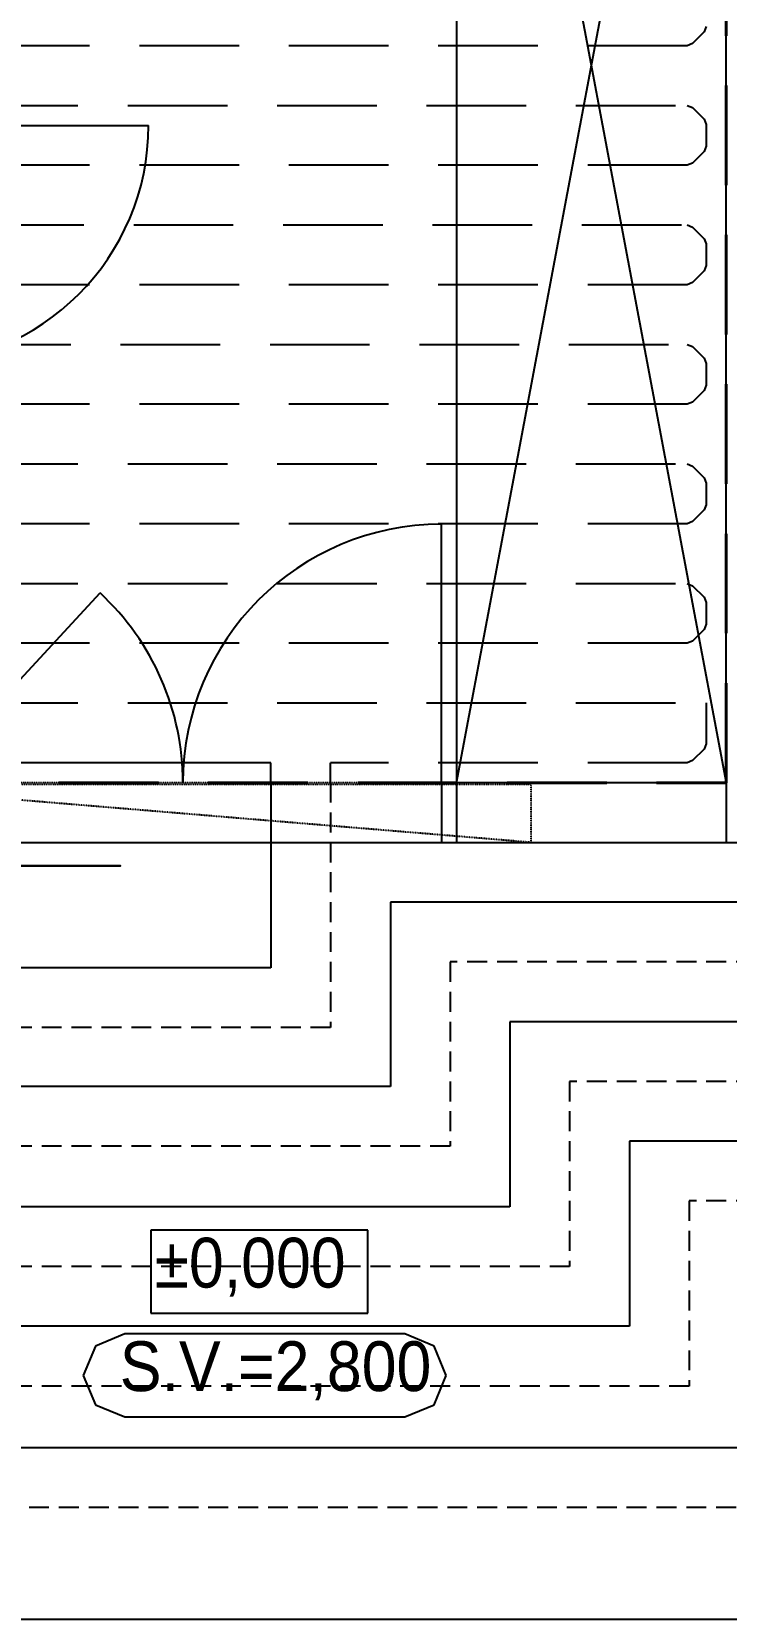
# Model space of a CAD drawing. Header units: millimetres. Extents: x 90740 to 167944, y -39332 to 25855.
# Drawn here: x 104975 to 106718, y 10852 to 14837 of the extents above; entities that cross this region are included whole.
import ezdxf

# ---------------------------------------------------------------- set-up
doc = ezdxf.new("R2010")
doc.units = ezdxf.units.MM
for name, pattern in [('Carkovana 0.5x', [0.14, 0.1, -0.04]), ('DASH', [75, 50, -25]), ('TECKOVANA', [0.06, 0, -0.06])]:
    doc.linetypes.add(name, pattern=pattern)
for name, color, linetype in [('ODVODN__POTRUBIE___PODL__VYK_', 7, 'Continuous'), ('OKRAJOV__DILAT_CIA_PDL', 2, 'Continuous'), ('PODLAHOVKA', 7, 'Continuous'), ('POLO_KY', 7, 'Continuous'), ('PR_VODN__POTRUBIE___PODL__VYK_', 7, 'Continuous')]:
    doc.layers.add(name, color=color, linetype=linetype)
doc.layers.add('XR$1$STANDARD', color=252, linetype='Continuous', lineweight=25)
doc.layers.add('XR$1$Text 1_50', color=252, linetype='Continuous', lineweight=25)
doc.styles.add('ISOCP3', font='arial.ttf')

# ---------------------------------------------------------------- blocks, each defined once
blk = doc.blocks.new('A$C90b3fe5d')
at = {"layer": 'XR$1$STANDARD', "linetype": 'Continuous', "lineweight": -2}
for p, q in [((6764.8, 20013.4), (6764.8, 16413.4)), ((6764.8, 20013.4), (6764.8, 16413.4)), ((6764.8, 16413.4), (7442.2, 20013.4)), ((6764.8, 20013.4), (7442.2, 16413.4)), ((7442.2, 16413.4), (7442.2, 20013.4)), ((5392.2, 18063.4), (5992.2, 18063.4)), ((6727.3, 16413.4), (6727.3, 17062.2)), ((5429.7, 16413.4), (5870.4, 16889.6)), ((6714.8, 16413.4), (6764.8, 16413.4)), ((6727.3, 16413.4), (6727.3, 16263.4)), ((6764.8, 16413.4), (6764.8, 16413.4)), ((6764.8, 16413.4), (6764.8, 16413.4)), ((6764.8, 16413.4), (6764.8, 16263.4)), ((7442.2, 16413.4), (6764.8, 16413.4)), ((7442.2, 16413.4), (7442.2, 16413.4)), ((7442.2, 16413.4), (7442.2, 16263.4)), ((6714.8, 16263.4), (6764.8, 16263.4)), ((6764.8, 16263.4), (7442.2, 16263.4)), ((7442.2, 16263.4), (7742.2, 16263.4)), ((3792.2, 14313.4), (7442.2, 14313.4)), ((7442.2, 14313.4), (7742.2, 14313.4))]:
    blk.add_line(p, q, dxfattribs=at)
at = {"layer": 'XR$1$STANDARD', "linetype": 'Carkovana 0.5x', "lineweight": -2}
for p, q in [((6952.3, 16408.4), (5202.3, 16408.4)), ((6952.3, 16263.4), (5202.3, 16408.4)), ((6952.3, 16263.4), (6952.3, 16408.4)), ((5202.3, 16263.4), (6952.3, 16263.4)), ((6952.3, 16263.4), (6952.3, 16263.4))]:
    blk.add_line(p, q, dxfattribs=at)
at = {"layer": 'XR$1$STANDARD', "linetype": 'TECKOVANA', "lineweight": -2}
for p, q in [((6714.8, 16413.4), (5442.2, 16413.4)), ((5442.2, 16263.4), (6714.8, 16263.4))]:
    blk.add_line(p, q, dxfattribs=at)
at = {"layer": 'XR$1$STANDARD', "linetype": 'Continuous', "lineweight": -2}
for centre, radius, start, end in [((5392.2, 18063.4), 600, 270, 0), ((6727.3, 16413.4), 648.8, 90, 180), ((5429.7, 16413.4), 648.8, 0, 47.2168)]:
    blk.add_arc(centre, radius, start, end, dxfattribs=at)
at = {"layer": 'XR$1$Text 1_50', "linetype": 'Continuous', "lineweight": -2}
for p, q in [((6542.5, 15289.7), (5998.3, 15289.7)), ((5998.3, 15289.7), (5998.3, 15081.4)), ((6542.5, 15081.4), (6542.5, 15289.7)), ((5998.3, 15081.4), (6542.5, 15081.4)), ((5932.4, 15029.7), (5858.8, 14999.2)), ((6635.2, 15029.7), (5932.4, 15029.7)), ((6708.9, 14999.2), (6635.2, 15029.7)), ((5858.8, 14999.2), (5828.3, 14925.5)), ((6739.4, 14925.5), (6708.9, 14999.2)), ((5828.3, 14925.5), (5858.8, 14851.9)), ((6708.9, 14851.9), (6739.4, 14925.5)), ((5858.8, 14851.9), (5932.4, 14821.4)), ((6635.2, 14821.4), (6708.9, 14851.9)), ((5932.4, 14821.4), (6635.2, 14821.4))]:
    blk.add_line(p, q, dxfattribs=at)
at = {"layer": 'XR$1$Text 1_50', "lineweight": -2, "style": 'ISOCP3', "width": 0.9}
for s, p in [('±0,000', (6007.4, 15146)), ('S.V.=2,800', (5920, 14886))]:
    blk.add_text(s, height=125, dxfattribs=at).set_placement(p)

msp = doc.modelspace()

# ---------------------------------------------------------------- linework, layer by layer
at = {"layer": 'ODVODN__POTRUBIE___PODL__VYK_', "color": 172, "linetype": 'DASH'}
for p, q in [((105724.8, 12952.4), (105724.8, 13002.4)), ((105724.8, 12952.4), (105724.8, 12337.7)), ((109267.9, 12502.4), (106024.8, 12502.4)), ((106024.8, 12502.4), (106024.8, 12039.7)), ((105724.8, 12337.7), (103267.9, 12337.7)), ((109567.9, 12202.4), (106324.8, 12202.4)), ((106324.8, 12202.4), (106324.8, 11737.7)), ((106024.8, 12039.7), (103167.9, 12039.7)), ((109867.9, 11902.4), (106624.8, 11902.4)), ((106624.8, 11902.4), (106624.8, 11437.7)), ((106324.8, 11737.7), (103067.9, 11737.7)), ((106624.8, 11437.7), (102967.9, 11437.7)), ((102867.9, 11133.5), (107017.9, 11133.5))]:
    msp.add_line(p, q, dxfattribs=at)
for points in [[(106024.8, 12502.4), (106024.8, 12502.4), (106024.8, 12502.4), (106024.8, 12502.4), (106024.8, 12502.4), (106024.8, 12502.4)], [(105724.8, 12337.7), (105724.8, 12337.7), (105724.8, 12337.7), (105724.8, 12337.7), (105724.8, 12337.7), (105724.8, 12337.7)], [(106324.8, 12202.4), (106324.8, 12202.4), (106324.8, 12202.4), (106324.8, 12202.4), (106324.8, 12202.4)], [(106024.8, 12039.7), (106024.8, 12039.7), (106024.8, 12039.7), (106024.8, 12039.7), (106024.8, 12039.7), (106024.8, 12039.7)], [(106624.8, 11902.4), (106624.8, 11902.4), (106624.8, 11902.4), (106624.8, 11902.4), (106624.8, 11902.4), (106624.8, 11902.4)], [(106324.8, 11737.7), (106324.8, 11737.7), (106324.8, 11737.7), (106324.8, 11737.7), (106324.8, 11737.7), (106324.8, 11737.7)], [(106624.8, 11437.7), (106624.8, 11437.7), (106624.8, 11437.7), (106624.8, 11437.7), (106624.8, 11437.7), (106624.8, 11437.7)]]:
    msp.add_lwpolyline(points, dxfattribs=at)
at = {"layer": 'OKRAJOV__DILAT_CIA_PDL', "color": 95, "linetype": 'DASH', "lineweight": 40, "ltscale": 5}
msp.add_lwpolyline([(104167.9, 14802.4), (104667.9, 14802.4), (104667.9, 14602.4), (104487.9, 14602.4), (104487.9, 14612.4), (103557.9, 14612.4), (103557.6, 13152.4), (104477.9, 13152.4), (104477.9, 13952.4), (104487.9, 13952.4), (104487.9, 14002.4), (104667.9, 14002.4), (104667.9, 12952.4), (106717.9, 12952.4), (106717.9, 16552.4), (106917.9, 16552.4), (106917.9, 18002.4), (104842.9, 18002.4), (104842.9, 17802.4), (104167.9, 17802.4), (104167.9, 14802.4)], dxfattribs=at)
at = {"layer": 'PODLAHOVKA', "color": 172, "linetype": 'DASH', "ltscale": 5}
for points in [[(106667.9, 14850.2), (106662.4, 14836.9), (106633.4, 14807.9), (106620.1, 14802.4), (104840.7, 14802.4)], [(104840.7, 14652.4), (106620.1, 14652.4), (106633.4, 14646.9), (106662.4, 14617.9), (106667.9, 14604.6), (106667.9, 14550.2), (106662.4, 14536.9), (106633.4, 14507.9), (106620.1, 14502.4), (104802.9, 14502.4)], [(103730.7, 14352.4), (106620.1, 14352.4), (106633.4, 14346.9), (106662.4, 14317.9), (106667.9, 14304.6), (106667.9, 14250.2), (106662.4, 14236.9), (106633.4, 14207.9), (106620.1, 14202.4), (103730.6, 14202.4)], [(104822.8, 14052.4), (106620.1, 14052.4), (106633.4, 14046.9), (106662.4, 14017.9), (106667.9, 14004.6), (106667.9, 13950.2), (106662.4, 13936.9), (106633.4, 13907.9), (106620.1, 13902.4), (104840.7, 13902.4)], [(104840.7, 13752.4), (106620.1, 13752.4), (106633.4, 13746.9), (106662.4, 13717.9), (106667.9, 13704.6), (106667.9, 13650.2), (106662.4, 13636.9), (106633.4, 13607.9), (106620.1, 13602.4), (104840.7, 13602.4)], [(104840.7, 13452.4), (106620.1, 13452.4), (106633.4, 13446.9), (106662.4, 13417.9), (106667.9, 13404.6), (106667.9, 13350.2), (106662.4, 13336.9), (106633.4, 13307.9), (106620.1, 13302.4), (104840.7, 13302.4)], [(104840.7, 13152.4), (106667.9, 13152.4), (106667.9, 13152.4), (106667.9, 13050.2), (106662.4, 13036.9), (106633.4, 13007.9), (106620.1, 13002.4), (105724.8, 13002.4)]]:
    msp.add_lwpolyline(points, dxfattribs=at)
at = {"layer": 'PODLAHOVKA', "color": 12, "ltscale": 5}
msp.add_lwpolyline([(105574.8, 13002.4), (104765.7, 13002.4)], dxfattribs=at)
at = {"layer": 'POLO_KY', "color": 7}
msp.add_lwpolyline([(103497.9, 12743.8), (105197.9, 12743.8), (103497.9, 12743.8)], dxfattribs=at)
at = {"layer": 'PR_VODN__POTRUBIE___PODL__VYK_', "color": 12}
for p, q in [((105574.8, 12952.4), (105574.8, 13002.4)), ((105574.8, 12952.4), (105574.8, 12487.7)), ((109117.9, 12652.4), (105874.8, 12652.4)), ((105874.8, 12652.4), (105874.8, 12189.7)), ((105574.8, 12487.7), (103317.9, 12487.7)), ((109417.9, 12352.4), (106174.8, 12352.4)), ((106174.8, 12352.4), (106174.8, 11887.7)), ((105874.8, 12189.7), (103217.9, 12189.7)), ((109717.9, 12052.4), (106474.8, 12052.4)), ((106474.8, 12052.4), (106474.8, 11587.7)), ((106174.8, 11887.7), (103117.9, 11887.7)), ((106474.8, 11587.7), (103017.9, 11587.7)), ((102917.9, 11283.5), (107017.9, 11283.5))]:
    msp.add_line(p, q, dxfattribs=at)
for points in [[(105874.8, 12652.4), (105874.8, 12652.4), (105874.8, 12652.4), (105874.8, 12652.4), (105874.8, 12652.4), (105874.8, 12652.4)], [(105574.8, 12487.7), (105574.8, 12487.7), (105574.8, 12487.7), (105574.8, 12487.7), (105574.8, 12487.7), (105574.8, 12487.7)], [(106174.8, 12352.4), (106174.8, 12352.4), (106174.8, 12352.4), (106174.8, 12352.4), (106174.8, 12352.4), (106174.8, 12352.4), (106174.8, 12352.4)], [(105874.8, 12189.7), (105874.8, 12189.7), (105874.8, 12189.7), (105874.8, 12189.7), (105874.8, 12189.7), (105874.8, 12189.7)], [(106474.8, 12052.4), (106474.8, 12052.4), (106474.8, 12052.4), (106474.8, 12052.4), (106474.8, 12052.4), (106474.8, 12052.4)], [(106174.8, 11887.7), (106174.8, 11887.7), (106174.8, 11887.7), (106174.8, 11887.7), (106174.8, 11887.7), (106174.8, 11887.7)], [(106474.8, 11587.7), (106474.8, 11587.7), (106474.8, 11587.7), (106474.8, 11587.7), (106474.8, 11587.7), (106474.8, 11587.7)]]:
    msp.add_lwpolyline(points, dxfattribs=at)

# ---------------------------------------------------------------- block references
at = {"linetype": 'Continuous'}
msp.add_blockref('A$C90b3fe5d', (99275.7, -3461), dxfattribs=at)

doc.saveas('drawing.dxf')
